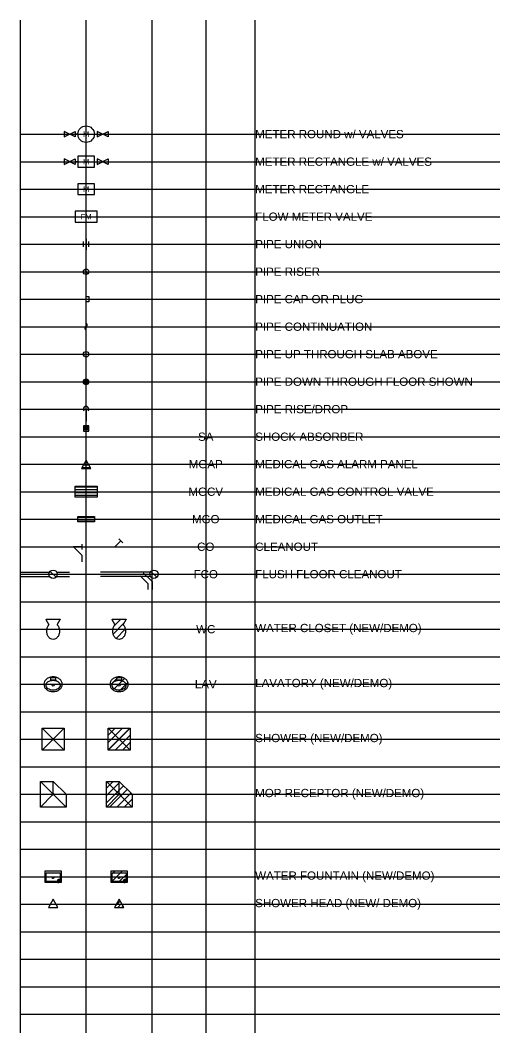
# Model space of a CAD drawing. Extents: x 1982 to 2088, y 1462 to 1485.
# Drawn here: x 2059.98 to 2065.43, y 1473.45 to 1484.9 of the extents above; entities that cross this region are included whole.
import ezdxf
from ezdxf.enums import TextEntityAlignment as Align

# ---------------------------------------------------------------- set-up
doc = ezdxf.new("R2010")
doc.units = 0
doc.header["$LTSCALE"] = 0.375
doc.header["$MEASUREMENT"] = 0
for name, color, linetype in [('G-ANNO-TEXT', 70, 'Continuous'), ('P-CW-N', 4, 'Continuous'), ('P-FIXT-N', 3, 'Continuous'), ('P-SAN-N', 6, 'Continuous')]:
    doc.layers.add(name, color=color, linetype=linetype)
doc.layers.add('GRID', color=7, linetype='Continuous', plot=False)
doc.styles.add('Arial', font='arial.ttf')
pattern_1 = [(45, (0, 0), (-3.99515, 3.99515), [])]

# ---------------------------------------------------------------- blocks, each defined once
blk = doc.blocks.new('*U94')
at = {"linetype": 'Continuous'}
for p, q in [((-0.094, 0), (-0.125, 0)), ((0.094, 0), (0.125, 0))]:
    blk.add_line(p, q, dxfattribs=at)
for points in [[(-0.25, -0.031), (-0.125, 0.031), (-0.125, -0.031), (-0.25, 0.031), (-0.25, -0.031)], [(0.125, -0.031), (0.25, 0.031), (0.25, -0.031), (0.125, 0.031), (0.125, -0.031)]]:
    blk.add_lwpolyline(points, dxfattribs=at)
blk.add_circle((0, 0), 0.0937, dxfattribs=at)
at = {"linetype": 'Continuous', "style": 'Arial'}
blk.add_text('M', height=0.0625, dxfattribs=at).set_placement((0, 0), align=Align.MIDDLE)
blk = doc.blocks.new('*U95')
at = {"linetype": 'Continuous'}
for p, q in [((-0.094, 0), (-0.125, 0)), ((0.094, 0), (0.125, 0))]:
    blk.add_line(p, q, dxfattribs=at)
for points in [[(-0.25, -0.031), (-0.125, 0.031), (-0.125, -0.031), (-0.25, 0.031), (-0.25, -0.031)], [(0.125, -0.031), (0.25, 0.031), (0.25, -0.031), (0.125, 0.031), (0.125, -0.031)]]:
    blk.add_lwpolyline(points, dxfattribs=at)
blk.add_lwpolyline([(-0.094, -0.062), (0.094, -0.062), (0.094, 0.062), (-0.094, 0.062)], close=True, dxfattribs=at)
at = {"linetype": 'Continuous', "style": 'Arial'}
blk.add_text('M', height=0.0625, dxfattribs=at).set_placement((0, 0), align=Align.MIDDLE)
blk = doc.blocks.new('*U96')
at = {"linetype": 'Continuous'}
blk.add_lwpolyline([(-0.125, -0.062), (0.125, -0.062), (0.125, 0.062), (-0.125, 0.062)], close=True, dxfattribs=at)
at = {"style": 'Arial'}
blk.add_text('FM', height=0.0625, dxfattribs=at).set_placement((0, 0), align=Align.MIDDLE)
blk = doc.blocks.new('*U56')
for p, q in [((-0.03125, -0.03125), (-0.03125, 0.03125)), ((0, 0), (0, 0.0625)), ((0, 0.0625), (0, -0.0625)), ((0.03125, -0.03125), (0.03125, 0.03125))]:
    blk.add_line(p, q)
blk = doc.blocks.new('*U65')
blk.add_lwpolyline([(0, 0.031, 0.634258), (0, 0, -0.634258), (0, -0.031)], format="xyb")
blk.add_circle((0, 0), 0.0312)
blk = doc.blocks.new('*U57')
blk.add_lwpolyline([(0, -0.03125), (-0.03125, -0.03125), (-0.03125, 0.03125), (0, 0.03125)])
blk = doc.blocks.new('*U70')
blk.add_lwpolyline([(-0.003, -0.035, -0.625102), (0, 0, 0.625102), (0.003, 0.035)], format="xyb")
blk = doc.blocks.new('*U66')
blk.add_circle((0, 0), 0.0312)
blk = doc.blocks.new('*U67')
h = blk.add_hatch()
h.set_pattern_fill('ANSI31', color=256, scale=0.025, angle=135)
edge = h.paths.add_edge_path()
edge.add_arc((0, 0), 0.0313, 0, 360)
blk.add_circle((0, 0), 0.0312)
blk = doc.blocks.new('*U68')
at = {"linetype": 'Continuous'}
blk.add_arc((0, 0), 0.0311, 322.567, 217.433, dxfattribs=at)
blk = doc.blocks.new('*U62')
h = blk.add_hatch()
h.set_pattern_fill('_USER', scale=0.03125, pattern_type=0)
h.set_pattern_definition([(0, (-0.054127, -0.09375), (0, 0.03125), [])])
h.paths.add_polyline_path([(0, 0), (-0.054, -0.094), (0.054, -0.094)])
at = {"linetype": 'Continuous'}
blk.add_lwpolyline([(0.054, -0.094), (0, 0), (-0.054, -0.094)], close=True, dxfattribs=at)
blk = doc.blocks.new('*U61')
at = {"linetype": 'Continuous'}
h = blk.add_hatch(dxfattribs=at)
h.set_pattern_fill('_U', scale=0.03125, pattern_type=0)
h.set_pattern_definition([(0, (-0.125, -0.0625), (0, 0.03125), [])])
h.paths.add_polyline_path([(-0.125, 0.0625), (-0.125, -0.0625), (0.125, -0.0625), (0.125, 0.0625)])
blk.add_lwpolyline([(-0.125, -0.0625), (-0.125, 0.0625), (0.125, 0.0625), (0.125, -0.0625), (-0.125, -0.0625)], dxfattribs=at)
blk = doc.blocks.new('*U60')
h = blk.add_hatch()
h.set_pattern_fill('_USER', scale=0.03125, pattern_type=0)
h.set_pattern_definition([(0, (-0.09375, -0.03125), (0, 0.03125), [])])
h.paths.add_polyline_path([(0.09375, 0.03125), (-0.09375, 0.03125), (-0.09375, -0.03125), (0.09375, -0.03125)])
blk.add_lwpolyline([(-0.09375, -0.03125), (-0.09375, 0.03125), (0.09375, 0.03125), (0.09375, -0.03125), (-0.09375, -0.03125)])
blk = doc.blocks.new('*U59')
for p, q in [((0.09375, 0.03125), (0.09375, -0.03125)), ((0.09375, 0), (0, 0))]:
    blk.add_line(p, q)
blk = doc.blocks.new('*U58')
for p, q in [((0.09375, 0.03125), (0.09375, -0.03125)), ((0.09375, 0), (0, 0))]:
    blk.add_line(p, q)
blk = doc.blocks.new('*U100')
at = {"color": 7}
blk.add_line((0.034, -0.032), (-0.034, 0.032), dxfattribs=at)
at = {"color": 0}
blk.add_circle((0, 0), 0.0469, dxfattribs=at)
blk = doc.blocks.new('*U42')
at = {"color": 0}
blk.add_lwpolyline([(-4.9, -6.6, -0.020829), (-4.6, -6.2, 0.338824), (-4.5, -5.6), (-7.5, -0.8, -0.590354), (-7.1, 0), (7.1, 0, -0.590354), (7.5, -0.8), (4.5, -5.6, 0.338824), (4.6, -6.2, -0.020829), (4.9, -6.6, -0.087567), (6.4, -9.5, -0.078075), (7, -13, -0.078075), (6.4, -16.5, -0.087567), (4.9, -19.4, -0.105488), (2.6, -21.4, -0.122953), (0, -22, -0.122953), (-2.6, -21.4, -0.105488), (-4.9, -19.4, -0.087567), (-6.4, -16.5, -0.078075), (-7, -13, -0.078075), (-6.4, -9.5, -0.087567)], format="xyb", close=True, dxfattribs=at)
blk = doc.blocks.new('*U41')
h = blk.add_hatch()
h.set_pattern_fill('_U', scale=5.65, angle=45, pattern_type=0)
h.set_pattern_definition([(45, (-7.594, -22), (-3.9952, 3.9952), [])])
h.paths.add_polyline_path([(4.9, -6.6, 0.020829), (4.6, -6.2, -0.338824), (4.5, -5.6), (7.5, -0.8, 0.590354), (7.1, 0), (-7.1, 0, 0.590354), (-7.5, -0.8), (-4.5, -5.6, -0.338824), (-4.6, -6.2, 0.020829), (-4.9, -6.6, 0.087567), (-6.4, -9.5, 0.078075), (-7, -13, 0.078075), (-6.4, -16.5, 0.087567), (-4.9, -19.4, 0.105488), (-2.6, -21.4, 0.122953), (0, -22, 0.122953), (2.6, -21.4, 0.105488), (4.9, -19.4, 0.087567), (6.4, -16.5, 0.078075), (7, -13, 0.078075), (6.4, -9.5, 0.087567)])
at = {"color": 0}
blk.add_lwpolyline([(-4.9, -6.6, -0.020829), (-4.6, -6.2, 0.338824), (-4.5, -5.6), (-7.5, -0.8, -0.590354), (-7.1, 0), (7.1, 0, -0.590354), (7.5, -0.8), (4.5, -5.6, 0.338824), (4.6, -6.2, -0.020829), (4.9, -6.6, -0.087567), (6.4, -9.5, -0.078075), (7, -13, -0.078075), (6.4, -16.5, -0.087567), (4.9, -19.4, -0.105488), (2.6, -21.4, -0.122953), (0, -22, -0.122953), (-2.6, -21.4, -0.105488), (-4.9, -19.4, -0.087567), (-6.4, -16.5, -0.078075), (-7, -13, -0.078075), (-6.4, -9.5, -0.087567)], format="xyb", close=True, dxfattribs=at)
blk = doc.blocks.new('OvalLavatory')
at = {"color": 0}
for p, q in [((-3, -1), (-3, -3)), ((3, -1), (-3, -1)), ((-3, -3), (3, -3)), ((3, -3), (3, -1))]:
    blk.add_line(p, q, dxfattribs=at)
for points in [[(-10, -8, 0.120011), (-9.3, -11, 0.104957), (-7.1, -13.7, 0.088923), (-3.9, -15.4, 0.080167), (0, -16, 0.080167), (3.9, -15.4, 0.088923), (7.1, -13.7, 0.104957), (9.3, -11, 0.120011), (10, -8, 0.120011), (9.3, -5, 0.104957), (7.1, -2.3, 0.088923), (3.9, -0.6, 0.080167), (0, 0, 0.080167), (-3.9, -0.6, 0.088923), (-7.1, -2.3, 0.104957), (-9.3, -5, 0.120011)], [(-8, -9, 0.147373), (-7.5, -10.8, 0.107136), (-5.7, -12.5, 0.076468), (-3.2, -13.6, 0.063415), (0, -14, 0.063415), (3.2, -13.6, 0.076468), (5.7, -12.5, 0.107136), (7.5, -10.8, 0.147373), (8, -9, 0.147373), (7.5, -7.2, 0.107136), (5.7, -5.5, 0.076468), (3.2, -4.4, 0.063415), (0, -4, 0.063415), (-3.2, -4.4, 0.076468), (-5.7, -5.5, 0.107136), (-7.5, -7.2, 0.147373)]]:
    blk.add_lwpolyline(points, format="xyb", close=True, dxfattribs=at)
blk.add_circle((0, -9), 1, dxfattribs=at)
blk = doc.blocks.new('*U102')
h = blk.add_hatch()
h.set_pattern_fill('_U', scale=5.775, angle=45, pattern_type=0)
h.set_pattern_definition([(45, (-10, -16), (-4.0835, 4.0835), [])])
edge = h.paths.add_edge_path()
edge.add_arc((-3.5, -8), 6.45, 180, 207.3736)
edge.add_arc((-1.8, -7.1), 8.38, 207.3736, 231.3402)
edge.add_arc((-0.7, -5.7), 10.2, 231.3402, 251.6663)
edge.add_arc((0, -3.5), 12.5, 251.6663, 270)
edge.add_arc((0, -3.5), 12.5, 270, 288.3337)
edge.add_arc((0.7, -5.7), 10.2, 288.3337, 308.6598)
edge.add_arc((1.8, -7.1), 8.38, 308.6598, 332.6264)
edge.add_arc((3.5, -8), 6.45, 332.6264, 360)
edge.add_arc((3.5, -8), 6.45, 0, 27.3736)
edge.add_arc((1.8, -8.9), 8.38, 27.3736, 51.3402)
edge.add_arc((0.7, -10.3), 10.2, 51.3402, 71.6663)
edge.add_arc((0, -12.5), 12.5, 71.6663, 90)
edge.add_arc((0, -12.5), 12.5, 90, 108.3337)
edge.add_arc((-0.7, -10.3), 10.2, 108.3337, 128.6598)
edge.add_arc((-1.8, -8.9), 8.38, 128.6598, 152.6264)
edge.add_arc((-3.5, -8), 6.45, 152.6264, 180)
at = {"color": 0}
for p, q in [((-3, -1), (-3, -3)), ((3, -1), (-3, -1)), ((-3, -3), (3, -3)), ((3, -3), (3, -1))]:
    blk.add_line(p, q, dxfattribs=at)
for points in [[(-10, -8, 0.120011), (-9.3, -11, 0.104957), (-7.1, -13.7, 0.088923), (-3.9, -15.4, 0.080167), (0, -16, 0.080167), (3.9, -15.4, 0.088923), (7.1, -13.7, 0.104957), (9.3, -11, 0.120011), (10, -8, 0.120011), (9.3, -5, 0.104957), (7.1, -2.3, 0.088923), (3.9, -0.6, 0.080167), (0, 0, 0.080167), (-3.9, -0.6, 0.088923), (-7.1, -2.3, 0.104957), (-9.3, -5, 0.120011)], [(-8, -9, 0.147373), (-7.5, -10.8, 0.107136), (-5.7, -12.5, 0.076468), (-3.2, -13.6, 0.063415), (0, -14, 0.063415), (3.2, -13.6, 0.076468), (5.7, -12.5, 0.107136), (7.5, -10.8, 0.147373), (8, -9, 0.147373), (7.5, -7.2, 0.107136), (5.7, -5.5, 0.076468), (3.2, -4.4, 0.063415), (0, -4, 0.063415), (-3.2, -4.4, 0.076468), (-5.7, -5.5, 0.107136), (-7.5, -7.2, 0.147373)]]:
    blk.add_lwpolyline(points, format="xyb", close=True, dxfattribs=at)
blk.add_circle((0, -9), 1, dxfattribs=at)
blk = doc.blocks.new('24x24 SHOWER STALL')
blk.add_lwpolyline([(24, -24), (0, -24), (0, 0), (24, 0)], close=True)
for points in [[(0, 0), (11.3, -11.3)], [(24, 0), (12.7, -11.3)], [(11.3, -12.7), (0, -24)], [(12.7, -12.7), (24, -24)]]:
    blk.add_lwpolyline(points)
blk.add_circle((12, -12), 1)
blk = doc.blocks.new('*U45')
h = blk.add_hatch()
h.set_pattern_fill('_U', scale=5.65, angle=45, style=2, pattern_type=0)
h.set_pattern_definition(pattern_1)
h.paths.add_polyline_path([(0, -24), (24, -24), (24, 0), (0, 0)])
h.paths.add_polyline_path([(13, -12, -1), (11, -12, -1)], flags=16)
blk.add_lwpolyline([(24, -24), (0, -24), (0, 0), (24, 0)], close=True)
for points in [[(0, 0), (11.3, -11.3)], [(24, 0), (12.7, -11.3)], [(11.3, -12.7), (0, -24)], [(12.7, -12.7), (24, -24)]]:
    blk.add_lwpolyline(points)
blk.add_circle((12, -12), 1)
blk = doc.blocks.new('MopReceptorCorner')
at = {"color": 0}
for p, q in [((0, 28), (13.3, 14.7)), ((14, 15), (14, 28)), ((13.3, 13.3), (0, 0)), ((14.7, 13.3), (28, 0)), ((15, 14), (28, 14))]:
    blk.add_line(p, q, dxfattribs=at)
blk.add_lwpolyline([(0, 0), (0, 28), (14, 28), (28, 14), (28, 0)], close=True, dxfattribs=at)
blk.add_circle((14, 14), 1, dxfattribs=at)
blk = doc.blocks.new('*U47')
h = blk.add_hatch()
h.set_pattern_fill('_U', scale=5.65, angle=45, pattern_type=0)
h.set_pattern_definition(pattern_1)
h.paths.add_polyline_path([(0, 0), (0, 28), (14, 28), (28, 14), (28, 0)])
at = {"color": 0}
for p, q in [((0, 28), (13.3, 14.7)), ((14, 15), (14, 28)), ((13.3, 13.3), (0, 0)), ((14.7, 13.3), (28, 0)), ((15, 14), (28, 14))]:
    blk.add_line(p, q, dxfattribs=at)
blk.add_lwpolyline([(0, 0), (0, 28), (14, 28), (28, 14), (28, 0)], close=True, dxfattribs=at)
blk.add_circle((14, 14), 1, dxfattribs=at)
blk = doc.blocks.new('DrinkingFountainRect')
at = {"color": 0}
for p, q in [((-8, -3), (-8, -10)), ((7, -2), (-7, -2)), ((5, -9.25), (5.25, -9)), ((5, -10), (5, -9.25)), ((5.25, -10.25), (5, -10)), ((5.25, -9), (5.5, -9.25)), ((5.5, -10), (5.25, -10.25)), ((5.5, -9.25), (6.5, -9.25)), ((6.5, -10), (5.5, -10)), ((7.25, -9), (6, -9)), ((6, -9), (6, -9.25)), ((6, -10), (6, -10.25)), ((6, -10.25), (7.25, -10.25)), ((6.5, -9.25), (6.5, -10)), ((7.25, -10.25), (7.25, -9)), ((8, -10), (8, -3)), ((-7, -11), (7, -11))]:
    blk.add_line(p, q, dxfattribs=at)
blk.add_lwpolyline([(-9, 0), (-9, -12), (9, -12), (9, 0)], close=True, dxfattribs=at)
blk.add_lwpolyline([(5.25, -12), (5.25, -12.25), (6.25, -12.25), (6.25, -12)], dxfattribs=at)
blk.add_circle((0, -7.25), 0.791, dxfattribs=at)
for centre, start, end in [((-7, -3), 90, 180), ((-7, -10), 180, 270), ((7, -3), 0, 90), ((7, -10), 270, 0)]:
    blk.add_arc(centre, 1, start, end, dxfattribs=at)
blk = doc.blocks.new('*U101')
h = blk.add_hatch()
h.set_pattern_fill('_U', scale=5.65, angle=45, pattern_type=0)
h.set_pattern_definition([(45, (-9, -12.25), (-3.9952, 3.9952), [])])
h.paths.add_polyline_path([(-9, 0), (-9, -12), (9, -12), (9, 0)])
edge = h.paths.add_edge_path()
edge.add_line((5.25, -12), (5.25, -12.25))
edge.add_line((5.25, -12.25), (6.25, -12.25))
edge.add_line((6.25, -12.25), (6.25, -12))
at = {"color": 0}
for p, q in [((-8, -3), (-8, -10)), ((7, -2), (-7, -2)), ((5, -9.25), (5.25, -9)), ((5, -10), (5, -9.25)), ((5.25, -10.25), (5, -10)), ((5.25, -9), (5.5, -9.25)), ((5.5, -10), (5.25, -10.25)), ((5.5, -9.25), (6.5, -9.25)), ((6.5, -10), (5.5, -10)), ((7.25, -9), (6, -9)), ((6, -9), (6, -9.25)), ((6, -10), (6, -10.25)), ((6, -10.25), (7.25, -10.25)), ((6.5, -9.25), (6.5, -10)), ((7.25, -10.25), (7.25, -9)), ((8, -10), (8, -3)), ((-7, -11), (7, -11))]:
    blk.add_line(p, q, dxfattribs=at)
blk.add_lwpolyline([(-9, 0), (-9, -12), (9, -12), (9, 0)], close=True, dxfattribs=at)
blk.add_lwpolyline([(5.25, -12), (5.25, -12.25), (6.25, -12.25), (6.25, -12)], dxfattribs=at)
blk.add_circle((0, -7.25), 0.791, dxfattribs=at)
for centre, start, end in [((-7, -3), 90, 180), ((-7, -10), 180, 270), ((7, -3), 0, 90), ((7, -10), 270, 0)]:
    blk.add_arc(centre, 1, start, end, dxfattribs=at)
blk = doc.blocks.new('*U63')
at = {"linetype": 'Continuous'}
blk.add_lwpolyline([(0.054, -0.094), (0, 0), (-0.054, -0.094)], close=True, dxfattribs=at)
blk = doc.blocks.new('*U64')
h = blk.add_hatch()
h.set_pattern_fill('_U', scale=0.03125, angle=45, style=2, pattern_type=0)
h.set_pattern_definition([(45, (-0.054127, -0.09375), (-0.022097, 0.022097), [])])
h.paths.add_polyline_path([(0, 0), (-0.054, -0.094), (0.054, -0.094)])
at = {"linetype": 'Continuous'}
blk.add_lwpolyline([(0.054, -0.094), (0, 0), (-0.054, -0.094)], close=True, dxfattribs=at)
blk = doc.blocks.new('SHOCK ABSORBER')
at = {"color": 7}
for p, q in [((0.031, 0.109), (-0.031, 0.109)), ((0.031, 0.094), (-0.031, 0.094)), ((0.031, 0.079), (-0.031, 0.079))]:
    blk.add_line(p, q, dxfattribs=at)
blk.add_line((0, 0), (0, 0.062))
blk.add_lwpolyline([(-0.031, 0.125), (-0.031, 0.062), (0.031, 0.062), (0.031, 0.125)], close=True)
blk = doc.blocks.new('*U97')
blk.add_lwpolyline([(-0.094, -0.062), (0.094, -0.062), (0.094, 0.062), (-0.094, 0.062)], close=True)
at = {"linetype": 'Continuous', "style": 'Arial'}
blk.add_text('M', height=0.0625, dxfattribs=at).set_placement((0, 0), align=Align.MIDDLE)

msp = doc.modelspace()

# ---------------------------------------------------------------- linework, layer by layer
at = {"layer": 'GRID'}
for points in [[(2059.979, 1484.896), (2059.979, 1461.748)], [(2060.729, 1461.748), (2060.729, 1484.896)], [(2061.479, 1461.748), (2061.479, 1484.896)], [(2062.089, 1484.896), (2062.089, 1461.748)], [(2062.651, 1461.748), (2062.651, 1484.896)], [(2059.979, 1483.601), (2065.432, 1483.601)], [(2059.979, 1483.288), (2065.432, 1483.288)], [(2059.979, 1482.976), (2065.432, 1482.976)], [(2059.979, 1482.663), (2065.432, 1482.663)], [(2059.979, 1482.351), (2065.432, 1482.351)], [(2059.979, 1482.038), (2065.432, 1482.038)], [(2059.979, 1481.726), (2065.432, 1481.726)], [(2059.979, 1481.413), (2065.432, 1481.413)], [(2059.979, 1481.101), (2065.432, 1481.101)], [(2059.979, 1480.788), (2065.432, 1480.788)], [(2059.979, 1480.476), (2065.432, 1480.476)], [(2059.979, 1480.163), (2065.432, 1480.163)], [(2059.979, 1479.851), (2065.432, 1479.851)], [(2059.979, 1479.538), (2065.432, 1479.538)], [(2059.979, 1479.226), (2065.432, 1479.226)], [(2059.979, 1478.913), (2065.432, 1478.913)], [(2059.979, 1478.601), (2065.432, 1478.601)], [(2059.979, 1478.288), (2065.432, 1478.288)], [(2059.979, 1477.976), (2065.432, 1477.976)], [(2059.979, 1477.663), (2065.432, 1477.663)], [(2059.979, 1477.351), (2065.432, 1477.351)], [(2059.979, 1477.038), (2065.432, 1477.038)], [(2059.979, 1476.726), (2065.432, 1476.726)], [(2059.979, 1476.413), (2065.432, 1476.413)], [(2059.979, 1476.101), (2065.432, 1476.101)], [(2059.979, 1475.788), (2065.432, 1475.788)], [(2059.979, 1475.476), (2065.432, 1475.476)], [(2059.979, 1475.163), (2065.432, 1475.163)], [(2059.979, 1474.851), (2065.432, 1474.851)], [(2059.979, 1474.538), (2065.432, 1474.538)], [(2059.979, 1474.226), (2065.432, 1474.226)], [(2059.979, 1473.913), (2065.432, 1473.913)], [(2059.979, 1473.601), (2065.432, 1473.601)]]:
    msp.add_lwpolyline(points, dxfattribs=at)
at = {"layer": 'P-CW-N'}
for p, q in [((2059.979, 1483.601), (2060.48, 1483.601)), ((2060.98, 1483.601), (2061.479, 1483.601)), ((2059.979, 1483.288), (2060.48, 1483.288)), ((2060.98, 1483.288), (2061.479, 1483.288)), ((2059.979, 1482.976), (2060.636, 1482.976)), ((2060.823, 1482.976), (2061.479, 1482.976)), ((2059.979, 1482.663), (2060.605, 1482.663)), ((2060.855, 1482.663), (2061.479, 1482.663)), ((2059.979, 1482.038), (2060.698, 1482.038)), ((2059.979, 1481.726), (2060.729, 1481.726)), ((2059.979, 1481.413), (2060.729, 1481.413)), ((2059.979, 1481.101), (2060.698, 1481.101)), ((2059.979, 1480.788), (2060.698, 1480.788)), ((2059.979, 1480.476), (2060.698, 1480.476)), ((2060.729, 1480.476), (2060.729, 1480.342)), ((2060.76, 1480.476), (2061.479, 1480.476)), ((2059.979, 1480.163), (2061.479, 1480.163)), ((2059.979, 1478.913), (2060.585, 1478.913)), ((2060.585, 1478.913), (2060.679, 1478.819)), ((2060.855, 1478.913), (2061.479, 1478.913)), ((2060.679, 1478.819), (2060.679, 1478.742))]:
    msp.add_line(p, q, dxfattribs=at)
at = {"layer": 'P-SAN-N'}
for p, q in [((2059.979, 1478.626), (2060.315, 1478.626)), ((2059.979, 1478.576), (2060.315, 1478.576)), ((2060.394, 1478.626), (2060.541, 1478.626)), ((2060.394, 1478.576), (2060.541, 1478.576)), ((2061.461, 1478.626), (2060.891, 1478.626)), ((2061.461, 1478.576), (2060.891, 1478.576)), ((2061.343, 1478.583), (2061.429, 1478.497)), ((2061.378, 1478.618), (2061.479, 1478.517)), ((2061.429, 1478.497), (2061.429, 1478.429)), ((2061.479, 1478.517), (2061.479, 1478.429))]:
    msp.add_line(p, q, dxfattribs=at)

# ---------------------------------------------------------------- block references
at = {"layer": 'P-CW-N'}
for name, p in [('*U94', (2060.729, 1483.601)), ('*U95', (2060.729, 1483.288)), ('*U97', (2060.729, 1482.976)), ('*U96', (2060.729, 1482.663)), ('*U56', (2060.729, 1482.351)), ('*U65', (2060.729, 1482.038)), ('*U70', (2060.729, 1481.413)), ('*U66', (2060.729, 1481.101)), ('*U67', (2060.729, 1480.788)), ('*U68', (2060.729, 1480.476)), ('SHOCK ABSORBER', (2060.729, 1480.163)), ('*U61', (2060.729, 1479.538)), ('*U60', (2060.729, 1479.226)), ('*U59', (2060.585, 1478.913))]:
    msp.add_blockref(name, p, dxfattribs=at)
for name, p, rotation in [('*U57', (2060.729, 1481.726), 180), ('*U58', (2061.057, 1478.913), 45)]:
    msp.add_blockref(name, p, dxfattribs=dict(at, rotation=rotation))
at = {"layer": 'P-FIXT-N'}
msp.add_blockref('*U62', (2060.729, 1479.898), dxfattribs=at)
at = {"layer": 'P-SAN-N'}
for name, p in [('*U100', (2060.354, 1478.601)), ('*U100', (2061.5, 1478.601)), ('*U63', (2060.354, 1474.909)), ('*U64', (2061.104, 1474.909))]:
    msp.add_blockref(name, p, dxfattribs=at)
at = {"layer": 'P-SAN-N', "xscale": 0.01041666666666667, "yscale": 0.01041666666666667, "zscale": 0.01041666666666667}
for name, p in [('*U42', (2060.354, 1478.09)), ('*U41', (2061.104, 1478.09)), ('OvalLavatory', (2060.354, 1477.434)), ('*U102', (2061.104, 1477.434)), ('24x24 SHOWER STALL', (2060.229, 1476.851)), ('*U45', (2060.979, 1476.851)), ('MopReceptorCorner', (2060.209, 1475.955)), ('*U47', (2060.959, 1475.955)), ('DrinkingFountainRect', (2060.354, 1475.227)), ('*U101', (2061.104, 1475.227))]:
    msp.add_blockref(name, p, dxfattribs=at)

# ---------------------------------------------------------------- texts
at = {"layer": 'G-ANNO-TEXT', "style": 'Arial'}
for s, width, insert, char_height, attachment_point in [('METER ROUND w/ VALVES', 2.22327, (2062.651, 1483.601), 0.09375, 4), ('METER RECTANGLE w/ VALVES', 2.27839, (2062.651, 1483.288), 0.09375, 4), ('METER RECTANGLE', 2.27839, (2062.651, 1482.976), 0.09375, 4), ('FLOW METER VALVE', 2.12528, (2062.651, 1482.663), 0.09375, 4), ('PIPE UNION', 1.35975, (2062.651, 1482.351), 0.0938, 4), ('PIPE RISER', 1.35975, (2062.651, 1482.038), 0.0938, 4), ('PIPE CAP OR PLUG', 1.35975, (2062.651, 1481.726), 0.09375, 4), ('PIPE CONTINUATION', 1.72108, (2062.651, 1481.413), 0.09375, 4), ('PIPE UP THROUGH SLAB ABOVE', 2.56902, (2062.651, 1481.101), 0.09375, 4), ('PIPE DOWN THROUGH FLOOR SHOWN', 2.88007, (2062.651, 1480.788), 0.09375, 4), ('PIPE RISE/DROP', 1.35975, (2062.651, 1480.476), 0.09375, 4), ('SA', 0.46799, (2062.089, 1480.163), 0.0938, 5), ('SHOCK ABSORBER', 1.35975, (2062.651, 1480.163), 0.09375, 4), ('MGAP', 0.528, (2062.089, 1479.851), 0.0938, 5), ('MEDICAL GAS ALARM PANEL', 2.37638, (2062.651, 1479.851), 0.09375, 4), ('MGCV', 0.60802, (2062.089, 1479.538), 0.0938, 5), ('MEDICAL GAS CONTROL VALVE', 2.50499, (2062.651, 1479.538), 0.09375, 4), ('MGO', 0.58301, (2062.089, 1479.226), 0.0938, 5), ('MEDICAL GAS OUTLET', 2.32739, (2062.651, 1479.226), 0.09375, 4), ('CO', 0.69803, (2062.089, 1478.913), 0.0938, 5), ('CLEANOUT', 1.35975, (2062.651, 1478.913), 0.0938, 4), ('FCO', 0.73804, (2062.089, 1478.601), 0.0938, 5), ('FLUSH FLOOR CLEANOUT', 2.52949, (2062.651, 1478.601), 0.09375, 4), ('WC', 0.76804, (2062.089, 1477.976), 0.0938, 5), ('WATER CLOSET (NEW/DEMO)', 2.48049, (2062.651, 1477.976), 0.09375, 4), ('LAV', 0.75304, (2062.089, 1477.351), 0.0938, 5), ('LAVATORY (NEW/DEMO)', 2.39475, (2062.651, 1477.351), 0.09375, 4), ('SHOWER (NEW/DEMO)', 2.58461, (2062.651, 1476.726), 0.09375, 4), ('MOP RECEPTOR (NEW/DEMO)', 2.48662, (2062.651, 1476.101), 0.09375, 4), ('WATER FOUNTAIN (NEW/DEMO)', 2.87245, (2062.651, 1475.163), 0.09375, 4), ('SHOWER HEAD (NEW/ DEMO)', 3.91804, (2062.651, 1474.851), 0.09375, 4)]:
    msp.add_mtext_dynamic_manual_height_columns(s, width=width, gutter_width=0.469, heights=[0], dxfattribs=dict(at, insert=insert, char_height=char_height, attachment_point=attachment_point))

doc.saveas('drawing.dxf')
